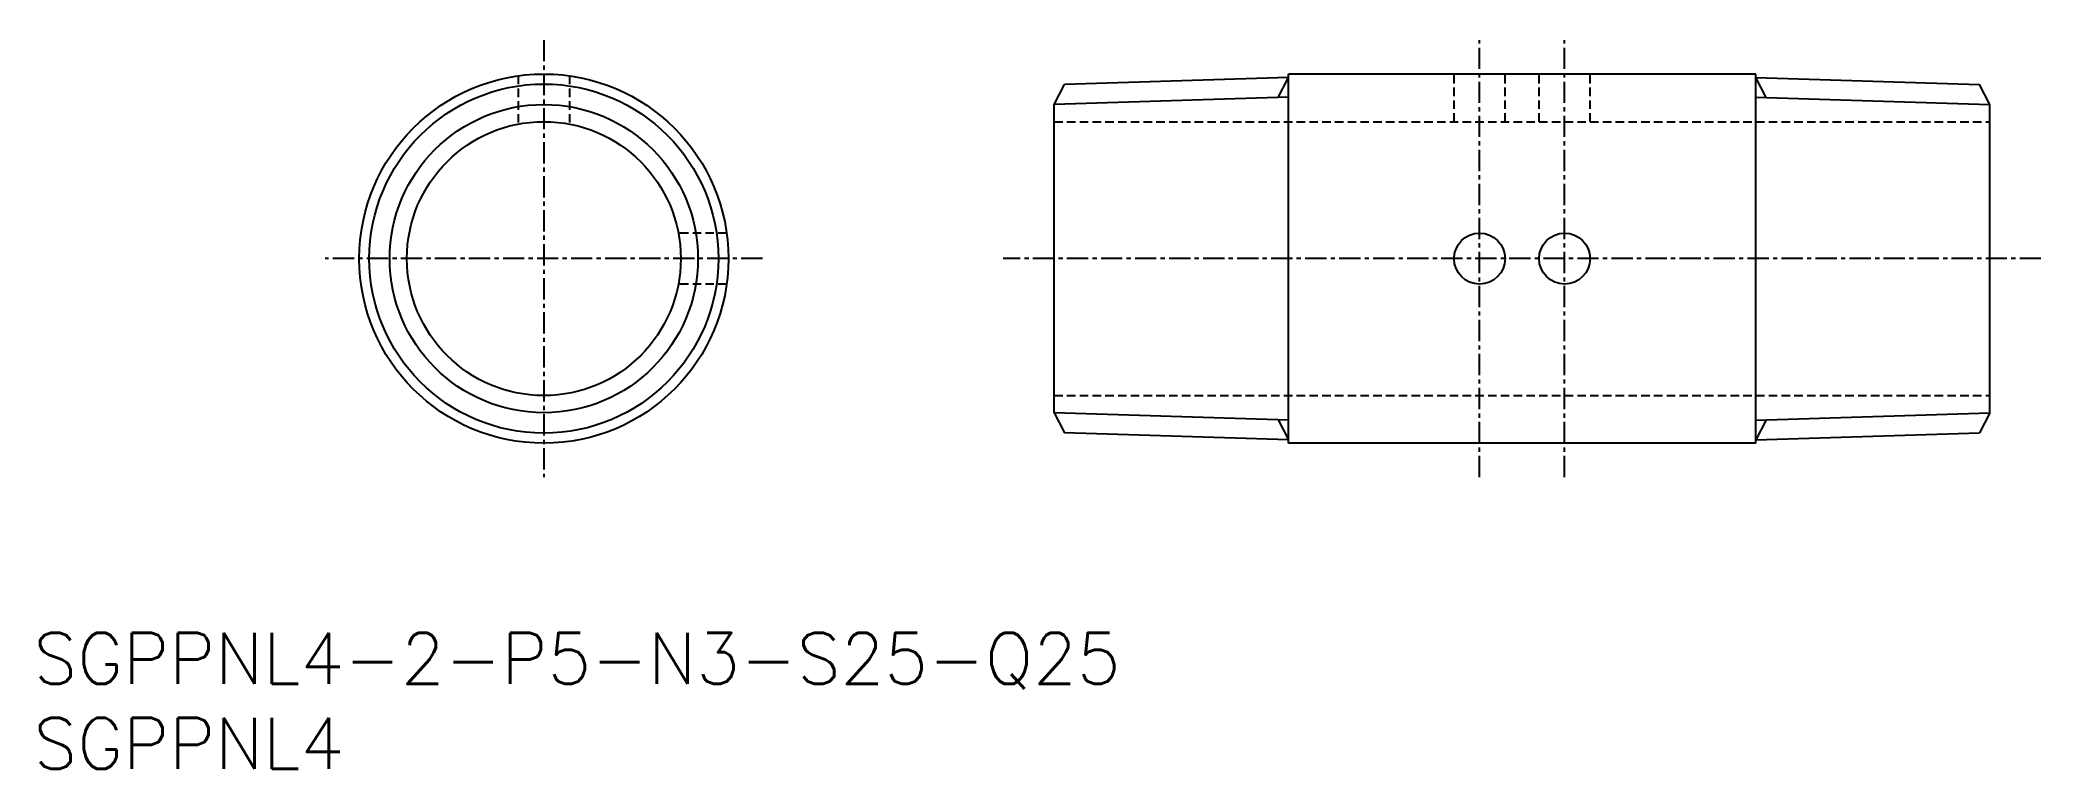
# Model space of a CAD drawing. Extents: x 0 to 118, y 0 to 43.
import ezdxf

# ---------------------------------------------------------------- set-up
doc = ezdxf.new("R2010")
doc.units = 0
doc.linetypes.add('CENTER', pattern=[2, 1.25, -0.25, 0.25, -0.25])
doc.linetypes.add('DASHED', pattern=[0.75, 0.5, -0.25])
doc.layers.get('0').update_dxf_attribs({"linetype": 'CONTINUOUS'})
doc.layers.add('CENTER', color=1, linetype='CENTER')
doc.styles.get("Standard").update_dxf_attribs({"font": 'txt.shx'})

# ---------------------------------------------------------------- blocks, each defined once
blk = doc.blocks.new('*U5')
at = {"color": 7, "linetype": 'CONTINUOUS'}
blk.add_text('SGPPNL4', height=3, dxfattribs=at).set_placement((0, 0))
blk = doc.blocks.new('*U6')
at = {"color": 7, "linetype": 'CONTINUOUS'}
blk.add_text('SGPPNL4-2-P5-N3-S25-Q25', height=3, dxfattribs=at).set_placement((0, 5))

msp = doc.modelspace()

# ---------------------------------------------------------------- linework, layer by layer
at = {"color": 3, "linetype": 'DASHED'}
for p, q in [((28.5, 40.75), (28.5, 37.91)), ((31.5, 40.75), (31.5, 37.91)), ((83.5, 38.05), (83.5, 40.85)), ((86.5, 38.05), (86.5, 40.85)), ((88.5, 38.05), (88.5, 40.85)), ((91.5, 38.05), (91.5, 40.85)), ((60, 38.05), (115, 38.05)), ((40.75, 31.5), (37.91, 31.5)), ((40.75, 28.5), (37.91, 28.5)), ((60, 21.95), (115, 21.95))]:
    msp.add_line(p, q, dxfattribs=at)
at = {"color": 7, "linetype": 'CONTINUOUS'}
for p, q in [((60, 39.06), (60.61, 40.24)), ((73.77, 40.65), (60.61, 40.24)), ((101.23, 40.85), (73.77, 40.85)), ((73.77, 19.15), (73.77, 40.85)), ((101.23, 19.15), (101.23, 40.85)), ((101.23, 40.65), (114.39, 40.24)), ((115, 39.06), (114.39, 40.24)), ((60, 20.94), (60, 39.06)), ((115, 20.94), (115, 39.06)), ((60, 20.94), (60.61, 19.76)), ((115, 20.94), (114.39, 19.76)), ((73.77, 19.35), (60.61, 19.76)), ((101.23, 19.15), (73.77, 19.15)), ((101.23, 19.35), (114.39, 19.76))]:
    msp.add_line(p, q, dxfattribs=at)
at = {"color": 3, "linetype": 'CONTINUOUS'}
for p, q in [((73.16, 39.47), (73.77, 40.65)), ((101.84, 39.47), (101.23, 40.65)), ((73.77, 39.49), (60, 39.06)), ((101.23, 39.49), (115, 39.06)), ((73.77, 20.51), (60, 20.94)), ((73.16, 20.53), (73.77, 19.35)), ((101.23, 20.51), (115, 20.94)), ((101.84, 20.53), (101.23, 19.35))]:
    msp.add_line(p, q, dxfattribs=at)
at = {"color": 7, "linetype": 'CONTINUOUS'}
for centre, radius in [((30, 30), 10.85), ((30, 30), 10.26), ((30, 30), 8.05), ((85, 30), 1.5), ((90, 30), 1.5)]:
    msp.add_circle(centre, radius, dxfattribs=at)
at = {"color": 3, "linetype": 'CONTINUOUS'}
msp.add_circle((30, 30), 9.06, dxfattribs=at)
at = {"layer": 'CENTER', "color": 1, "linetype": 'CENTER'}
for p, q in [((30, 42.85), (30, 17.15)), ((85, 17.15), (85, 42.85)), ((90, 17.15), (90, 42.85)), ((42.85, 30), (17.15, 30)), ((118, 30), (57, 30))]:
    msp.add_line(p, q, dxfattribs=at)

# ---------------------------------------------------------------- block references
at = {"color": 7, "linetype": 'CONTINUOUS'}
for name in ['*U6', '*U5']:
    msp.add_blockref(name, (0, 0), dxfattribs=at)

doc.saveas('drawing.dxf')
